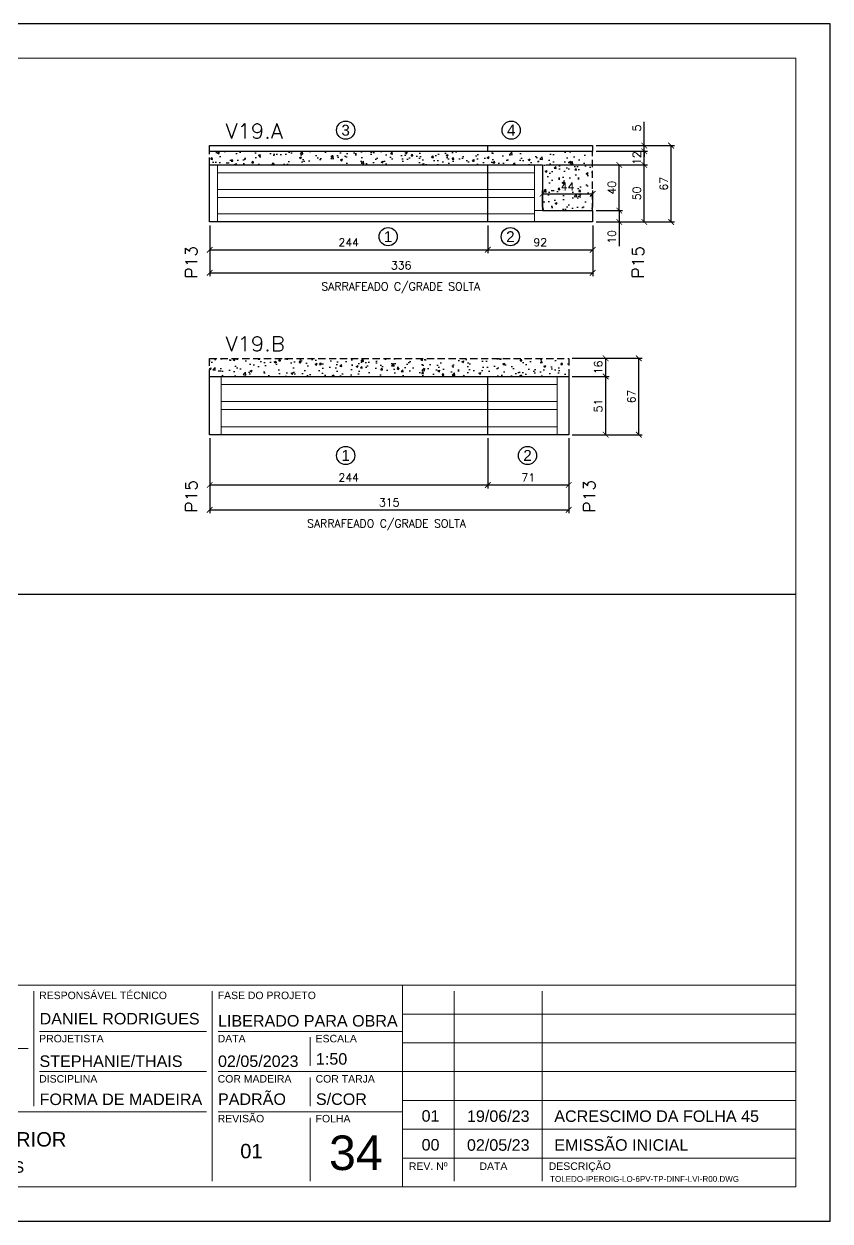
# Model space of a CAD drawing. Extents: x -23436 to 4767, y -4638 to 9755.
# Drawn here: x -16729 to -16021, y -518 to 532 of the extents above; entities that cross this region are included whole.
import ezdxf
from ezdxf.enums import TextEntityAlignment as Align

# ---------------------------------------------------------------- set-up
doc = ezdxf.new("R2010")
doc.units = 0
doc.header["$PDMODE"] = 2
doc.header["$PDSIZE"] = 10
doc.linetypes.add('HIDDEN', pattern=[9.525, 6.35, -3.175])
doc.layers.get('0').update_dxf_attribs({"lineweight": 13})
doc.layers.get('Defpoints').update_dxf_attribs({"lineweight": 13})
for name, color, linetype in [('Concreto', 250, 'HIDDEN'), ('Cota', 4, 'Continuous'), ('MB Logo', 255, 'Continuous'), ('Painéis', 200, 'Continuous'), ('Romaneio', 10, 'Continuous')]:
    doc.layers.add(name, color=color, linetype=linetype)
for name, color, linetype, lineweight in [('FOLHA MB', 7, 'Continuous', 13), ('N° Folha', 5, 'Continuous', 13), ('Sarr 2.2x7', 40, 'Continuous', 9), ('Texto Seção', 7, 'Continuous', 15)]:
    doc.layers.add(name, color=color, linetype=linetype, lineweight=lineweight)
doc.layers.add('Laje_Perimetro', color=7, linetype='Continuous', plot=False)
doc.styles.add('ARIAL', font='arial.ttf', dxfattribs={"oblique": 15, "height": 25})
doc.styles.add('MB_C01', font='arial.ttf', dxfattribs={"height": 1.3})
doc.styles.add('MB_C02', font='arial.ttf', dxfattribs={"height": 2})
doc.styles.add('MB_C03', font='arial.ttf', dxfattribs={"height": 2.5})
doc.styles.add('MB_C04', font='arial.ttf', dxfattribs={"height": 6})
doc.styles.add('MtXpl_Lucida_Sans_Un', font='l_10646.ttf')
doc.styles.add('REGUA-120', font='ROMANS.shx', dxfattribs={"height": 15})
doc.styles.add('ROMANS', font='romans.shx')
doc.dimstyles.new('Cota Paínel', dxfattribs={"dimtxt": 7, "dimasz": 5, "dimexe": 3, "dimexo": 3, "dimgap": 3, "dimtad": 1, "dimdec": 1, "dimzin": 12, "dimdsep": 46, "dimtxsty": 'ROMANS', "dimblk": 'ARCHTICK', "dimcen": 0, "dimclrd": 4, "dimclre": 4, "dimclrt": 1, "dimadec": 1, "dimazin": 3, "dimtfac": 1, "dimtdec": 1, "dimtmove": 0, "dimatfit": 3, "dimldrblk": 'OBLIQUE', "dimfxl": 1, "dimtolj": 1, "dimtzin": 12, "dimarcsym": 0})

# ---------------------------------------------------------------- blocks, each defined once
blk = doc.blocks.new('MB-NOVO')
at = {"layer": 'MB Logo', "linetype": 'Continuous'}
h = blk.add_hatch(color=256, dxfattribs=at)
h.dxf.hatch_style = 1
h.set_gradient(color1=(242, 132, 69), color2=(247, 180, 141), rotation=90, tint=1)
h.paths.add_polyline_path([(-18529.6, 10980.8), (-18475.7, 10980.8, 0.706757), (-18468.7, 11008, 0.681802), (-18476.7, 11034.9), (-18529.4, 11034.9, 0.243712), (-18530.2, 11034.5), (-18551.7, 11003.9), (-18573.3, 11034.5, 0.243712), (-18574.1, 11034.9), (-18586.5, 11034.9), (-18586.5, 10980.8), (-18573.9, 10980.8), (-18573.9, 11012.9), (-18551.7, 10981.5), (-18529.6, 11012.9)])
h.paths.add_polyline_path([(-18516.8, 11014.1), (-18516.8, 11022), (-18477.8, 11022, -0.414214), (-18475.8, 11020), (-18475.8, 11016.1, -0.414214), (-18477.8, 11014.1)], flags=16)
h.paths.add_polyline_path([(-18516.8, 11001.4), (-18476.8, 11001.4, -0.414214), (-18474.8, 10999.4), (-18474.8, 10995.5, -0.414214), (-18476.8, 10993.5), (-18516.8, 10993.5)], flags=16)
at = {"layer": 'MB Logo', "true_color": 0x262626}
h = blk.add_hatch(color=250, dxfattribs=at)
h.dxf.hatch_style = 1
h.paths.add_polyline_path([(-18537.3, 11033.3, 0.60809), (-18538.1, 11034.9), (-18565.3, 11034.9, 0.60809), (-18566.1, 11033.3), (-18552.5, 11014, 0.518202), (-18550.9, 11014)])
h = blk.add_hatch(color=250, dxfattribs=at)
h.dxf.hatch_style = 1
h.paths.add_polyline_path([(-18456.2, 11011.3), (-18456.2, 11024.6), (-18434.2, 11024.6), (-18434.2, 11034.9), (-18476.7, 11034.9, -0.681802), (-18468.7, 11008, -0.706757), (-18475.7, 10980.8), (-18456.2, 10980.8), (-18456.2, 11001.4), (-18437.8, 11001.4), (-18437.8, 11011.3)])
h = blk.add_hatch(color=250, dxfattribs=at)
h.dxf.hatch_style = 1
h.paths.add_polyline_path([(-18435.9, 11007.9, 1), (-18381.9, 11007.9, 1)])
edge = h.paths.add_edge_path(flags=16)
edge.add_ellipse((-18409, 11007.7), major_axis=(0, 16.8), ratio=0.916255, start_angle=0, end_angle=360)
h = blk.add_hatch(color=250, dxfattribs=at)
h.dxf.hatch_style = 1
h.paths.add_polyline_path([(-18357, 11034.9), (-18380.2, 11034.9), (-18380.2, 10980.8), (-18367.6, 10980.8), (-18367.6, 11000.7), (-18363.4, 11000.7, -0.195765), (-18360.9, 10998.9), (-18351.8, 10983.2, 0.261385), (-18347.5, 10980.8), (-18336.4, 10980.8), (-18347.5, 10999, 0.082429), (-18349.6, 11001.5), (-18351.9, 11003.4, 0.81838)])
h.paths.add_polyline_path([(-18360.8, 11009), (-18367.6, 11009), (-18367.6, 11025), (-18360.8, 11025, -0.92578)], flags=16)
h = blk.add_hatch(color=250, dxfattribs=at)
h.dxf.hatch_style = 1
h.paths.add_polyline_path([(-18286.6, 11015.9), (-18286.6, 10980.8), (-18275.8, 10980.8), (-18275.8, 11034.9), (-18286.6, 11034.9, 0.216647), (-18289.4, 11032.4), (-18305.5, 10999.8), (-18321.6, 11032.7, 0.199908), (-18324.3, 11034.9), (-18335.2, 11034.9), (-18335.2, 10980.8), (-18324.3, 10980.8), (-18324.3, 11015.9), (-18310.4, 10989.3, 0.279644), (-18306, 10986.6, 0.340986), (-18300.5, 10989.3)])
h = blk.add_hatch(color=250, dxfattribs=at)
h.dxf.hatch_style = 1
h.paths.add_polyline_path([(-18274.4, 10980.8), (-18265, 10980.8, 0.322517), (-18260.2, 10984.3), (-18257.3, 10993), (-18237.2, 10993), (-18234.3, 10984.3, 0.322517), (-18229.5, 10980.8), (-18220.3, 10980.8), (-18241.2, 11034.9), (-18253.4, 11034.9)])
h.paths.add_polyline_path([(-18254.4, 11001.6), (-18247.3, 11023), (-18240.1, 11001.6)], flags=16)
h = blk.add_hatch(color=250, dxfattribs=at)
h.dxf.hatch_style = 1
h.paths.add_polyline_path([(-18206, 11024, -0.247671), (-18196.9, 11024.3), (-18193.5, 11022.5, 0.40799), (-18188.2, 11024.1), (-18185.4, 11029.1, 0.392837), (-18216.2, 11028.7, 0.467779), (-18213.3, 11006.3, 0.077523), (-18201.2, 11002.1, -0.214206), (-18196.1, 10997.9, -0.284295), (-18198.2, 10991.4, -0.26924), (-18208.8, 10991.6), (-18212.2, 10993.6, 0.407727), (-18219, 10992.1), (-18221.8, 10987.7, 0.296878), (-18193.2, 10983.1, 0.272251), (-18184.9, 10995.3), (-18184.6, 10997.9, 0.348906), (-18193.7, 11011.2), (-18200.4, 11013.5, -0.045018), (-18205.8, 11015.7, -0.618284)])
at = {"layer": 'MB Logo', "linetype": 'Continuous'}
blk.add_line((-18586.5, 10945.9), (-18184.8, 10945.9), dxfattribs=at)
at = {"layer": 'MB Logo', "color": 23, "linetype": 'Continuous', "true_color": 0xf28445}
for points in [[(-18573.3, 11034.5, 0.243712), (-18574.1, 11034.9), (-18586.5, 11034.9), (-18586.5, 10980.8), (-18573.9, 10980.8), (-18573.9, 11012.9), (-18551.7, 10981.5), (-18529.6, 11012.9), (-18529.6, 10980.8), (-18475.7, 10980.8, 0.706757), (-18468.7, 11008, 0.681802), (-18476.7, 11034.9), (-18529.4, 11034.9, 0.243712), (-18530.2, 11034.5), (-18551.7, 11003.9)], [(-18516.8, 11022), (-18477.8, 11022, -0.414214), (-18475.8, 11020), (-18475.8, 11016.1, -0.414214), (-18477.8, 11014.1), (-18516.8, 11014.1)], [(-18516.8, 11001.4), (-18476.8, 11001.4, -0.414214), (-18474.8, 10999.4), (-18474.8, 10995.5, -0.414214), (-18476.8, 10993.5), (-18516.8, 10993.5)]]:
    blk.add_lwpolyline(points, format="xyb", close=True, dxfattribs=at)
at = {"layer": 'MB Logo', "color": 250, "true_color": 0x262626}
for points in [[(-18537.3, 11033.3, 0.60809), (-18538.1, 11034.9), (-18565.3, 11034.9, 0.60809), (-18566.1, 11033.3), (-18552.5, 11014, 0.518202), (-18550.9, 11014)], [(-18437.8, 11011.3), (-18456.2, 11011.3), (-18456.2, 11024.6), (-18434.2, 11024.6), (-18434.2, 11034.9), (-18476.7, 11034.9, -0.681802), (-18468.7, 11008, -0.706757), (-18475.7, 10980.8), (-18456.2, 10980.8), (-18456.2, 11001.4), (-18437.8, 11001.4)], [(-18347.5, 10980.8), (-18336.4, 10980.8), (-18347.5, 10999, 0.082429), (-18349.6, 11001.5), (-18351.9, 11003.4, 0.81838), (-18357, 11034.9), (-18380.2, 11034.9), (-18380.2, 10980.8), (-18367.6, 10980.8), (-18367.6, 11000.7), (-18363.4, 11000.7, -0.209789), (-18360.8, 10998.7), (-18351.8, 10983.2, 0.261385)], [(-18286.6, 11015.9), (-18286.6, 10980.8), (-18275.8, 10980.8), (-18275.8, 11034.9), (-18286.6, 11034.9, 0.216647), (-18289.4, 11032.4), (-18305.5, 10999.8), (-18321.5, 11032.4, 0.216647), (-18324.3, 11034.9), (-18335.2, 11034.9), (-18335.2, 10980.8), (-18324.3, 10980.8), (-18324.3, 11015.9), (-18310.4, 10989.3, 0.279644), (-18306, 10986.6), (-18304.9, 10986.6, 0.279644), (-18300.5, 10989.3)], [(-18265, 10980.8, 0.322517), (-18260.2, 10984.3), (-18257.3, 10993), (-18237.2, 10993), (-18234.3, 10984.3, 0.322517), (-18229.5, 10980.8), (-18220.3, 10980.8), (-18241.2, 11034.9), (-18253.4, 11034.9), (-18274.4, 10980.8)], [(-18206.2, 11015.9, -0.549626), (-18206.4, 11023.8, -0.258723), (-18196.9, 11024.3), (-18193.5, 11022.5, 0.40799), (-18188.2, 11024.1), (-18185.4, 11029.1, 0.392837), (-18216.2, 11028.7, 0.467779), (-18213.3, 11006.3, 0.077523), (-18201.2, 11002.1, -0.203897), (-18196.3, 10998.2), (-18196.1, 10997.8, -0.267611), (-18198, 10991.6), (-18198.5, 10991.3, -0.261145), (-18208.8, 10991.6), (-18212.2, 10993.6, 0.407727), (-18219, 10992.1), (-18221.8, 10987.7, 0.296878), (-18193.2, 10983.1, 0.265963), (-18184.9, 10994.9), (-18184.7, 10997.6, 0.340466), (-18193.1, 11011), (-18200.4, 11013.5, -0.049298)], [(-18367.6, 11009), (-18360.8, 11009, 0.92578), (-18360.8, 11025), (-18367.6, 11025)]]:
    blk.add_lwpolyline(points, format="xyb", close=True, dxfattribs=at)
blk.add_lwpolyline([(-18247.3, 11023), (-18254.4, 11001.6), (-18240.1, 11001.6)], close=True, dxfattribs=at)
at = {"layer": 'MB Logo', "color": 250, "true_color": 0x262626, "style": 'MtXpl_Lucida_Sans_Un'}
for s, height, p in [('F', 8.12, (-18586.8, 10959.8)), ('O', 8.12, (-18567.5, 10959.8)), ('R', 8.12, (-18545.6, 10959.8)), ('M', 8.12, (-18525.4, 10959.8)), ('A', 8.12, (-18502.5, 10959.8)), ('S', 8.12, (-18481.9, 10959.8)), ('P', 8.12, (-18447.3, 10959.8)), ('R', 8.12, (-18427.8, 10959.8)), ('É', 8.12, (-18407.5, 10959.8)), ('-', 8.12, (-18389.6, 10959.8)), ('F', 8.12, (-18371.4, 10959.8)), ('A', 8.12, (-18353.3, 10959.8)), ('B', 8.12, (-18332.1, 10959.8)), ('R', 8.12, (-18312.2, 10959.8)), ('I', 8.12, (-18292.7, 10959.8)), ('C', 8.12, (-18276.6, 10959.8)), ('A', 8.12, (-18256.3, 10959.8)), ('D', 8.12, (-18235.5, 10959.8)), ('A', 8.12, (-18214.6, 10959.8)), ('S', 8.12, (-18193.6, 10959.8)), ('DIREITOS AUTORAIS PROTEGIDOS PELA LEI Nº 9610/98', 8.122, (-18540.4, 10887.8))]:
    blk.add_text(s, height=height, dxfattribs=at).set_placement(p)
at = {"layer": 'MB Logo', "style": 'MtXpl_Lucida_Sans_Un'}
for s, p in [('Rua José Santa Rosa, 1300 - Jd Nova Limeira - Limeira / SP', (-18549.2, 10917.8)), ('(19) 3440-2240 - email:projetos@mbformas.com.br - www.mbformas.com.br', (-18601.5, 10902.8))]:
    blk.add_text(s, height=8.122, dxfattribs=at).set_placement(p)
blk = doc.blocks.new('A$C169d8357')
at = {"layer": 'FOLHA MB', "color": 1}
for p, q in [((1109.8, 356.7), (70, 356.7)), ((445.6, 351.7), (445.6, 185)), ((786.6, 351.7), (786.6, 250.7)), ((943.1, 351.7), (943.1, 185)), ((1109.8, 356.7), (1109.8, 179.9)), ((1455, 356.7), (1109.8, 356.7)), ((1155.3, 185), (1155.3, 351.7)), ((1232.6, 351.7), (1232.6, 185)), ((1455, 331.5), (1109.8, 331.5)), ((938.1, 316.3), (791.6, 316.3)), ((1109.8, 316.3), (948.2, 316.3)), ((1029, 311.3), (1029, 286)), ((1455, 306.2), (1109.8, 306.2)), ((781.5, 301.2), (450.7, 301.2)), ((938.1, 281), (791.6, 281)), ((1109.8, 281), (948.2, 281)), ((1029, 275.9), (1029, 250.7)), ((1455, 281), (1109.8, 281)), ((1455, 255.7), (1109.8, 255.7)), ((938.1, 245.6), (450.7, 245.6)), ((1109.8, 245.6), (948.2, 245.6)), ((1029, 240.6), (1029, 185)), ((1455, 230.4), (1109.8, 230.4)), ((1455, 205.2), (1109.8, 205.2))]:
    blk.add_line(p, q, dxfattribs=at)
for points in [[(0, 1199.9), (0, 149.9), (1485, 149.9), (1485, 1199.9)], [(70, 1169.9), (70, 179.9), (1455, 179.9), (1455, 1169.9)]]:
    blk.add_lwpolyline(points, close=True, dxfattribs=at)
at = {"layer": 'MB Logo', "xscale": 0.8642040370897565, "yscale": 0.8642040370897565, "zscale": 0.8642040370897565}
blk.add_blockref('MB-NOVO', (16148.7, -9204.8), dxfattribs=at)
at = {"layer": 'FOLHA MB', "color": 6}
for s, height, style, p in [('CLIENTE', 6.57, 'MB_C01', (454.3, 346.1)), ('RESPONSÁVEL TÉCNICO', 6.566, 'MB_C01', (791.2, 344.6)), ('FASE DO PROJETO', 6.566, 'MB_C01', (947.8, 344.6)), ('R. HUNGRIA,620-10ºANDAR-SÃO PAULO-SP', 10.102, 'MB_C02', (459.7, 307.8)), ('PROJETISTA', 6.57, 'MB_C01', (791.2, 306.7)), ('DATA', 6.57, 'MB_C01', (947.8, 306.7)), ('ESCALA', 6.57, 'MB_C01', (1033.7, 306.7)), ('EMPREENDIMENTO E LOCAL', 6.566, 'MB_C01', (454.3, 290.6)), ('DISCIPLINA', 6.57, 'MB_C01', (791.2, 271.4)), ('COR MADEIRA', 6.566, 'MB_C01', (947.8, 271.4)), ('COR TARJA', 6.57, 'MB_C01', (1033.7, 271.4)), ('RUA IPEROIG,180-PERDIZES-SÃO PAULO-SP', 10.102, 'MB_C02', (459.7, 252.7)), ('TÍTULO', 6.57, 'MB_C01', (454.3, 235)), ('REVISÃO', 6.57, 'MB_C01', (947.8, 236.5)), ('FOLHA', 6.57, 'MB_C01', (1033.7, 236.5)), ('PROJETO EXECUTIVO DE LATERAIS DE VIGAS', 10.102, 'MB_C02', (459.7, 192.3))]:
    blk.add_text(s, height=height, dxfattribs=dict(at, style=style)).set_placement(p)
at = {"layer": 'FOLHA MB', "color": 5}
for s, height, style, p in [('TOLEDO', 12.63, 'MB_C03', (459.7, 328.8)), ('DANIEL RODRIGUES', 10.102, 'MB_C02', (791.6, 322.4)), ('LIBERADO PARA OBRA', 10.102, 'MB_C02', (948.1, 320.5)), ('STEPHANIE/THAIS', 10.102, 'MB_C02', (791.5, 285.1)), ('02/05/2023', 10.1, 'MB_C02', (948.1, 285.1)), ('1:50', 10.1, 'MB_C02', (1034, 287.1)), ('IPEROIG', 12.63, 'MB_C03', (459.7, 273.3)), ('PADRÃO', 10.1, 'MB_C02', (948.1, 251.8)), ('FORMA DE MADEIRA', 10.102, 'MB_C02', (791.6, 251.7)), ('S/COR', 10.1, 'MB_C02', (1034, 251.8)), ('01', 10.1, 'MB_C02', (1126.7, 237.1)), ('19/06/23', 10.1, 'MB_C02', (1166.5, 236.9)), ('ACRESCIMO DA FOLHA 45', 10.102, 'MB_C02', (1243.1, 236.9)), ('6º PAVIMENTO / TIPO / DUPLEX INFERIOR', 12.628, 'MB_C03', (459.7, 215.3)), ('00', 10.1, 'MB_C02', (1126.7, 211.8)), ('02/05/23', 10.1, 'MB_C02', (1166.5, 211.6)), ('EMISSÃO INICIAL', 10.102, 'MB_C02', (1243.1, 211.6)), ('01', 12.63, 'MB_C03', (967.6, 205))]:
    blk.add_text(s, height=height, dxfattribs=dict(at, style=style)).set_placement(p)
at = {"layer": 'FOLHA MB', "color": 6, "style": 'MB_C01'}
for s, p in [('REV. Nº', (1132.5, 198.1)), ('DATA', (1189.7, 198.1)), ('DESCRIÇÃO', (1265.5, 198.1))]:
    blk.add_text(s, height=6.57, dxfattribs=at).set_placement(p, align=Align.MIDDLE_CENTER)
at = {"layer": 'FOLHA MB', "insert": (1239.4, 189.4), "char_height": 5.051, "width": 210.818, "attachment_point": 1, "style": 'MB_C04'}
blk.add_mtext('TOLEDO-IPEROIG-LO-6PV-TP-DINF-LVI-R00.DWG', dxfattribs=at)
blk = doc.blocks.new('_ArchTick')
at = {"color": 0, "linetype": 'ByBlock', "const_width": 0.15}
blk.add_lwpolyline([(-0.5, -0.5), (0.5, 0.5)], dxfattribs=at)
blk = doc.blocks.new('*D1086')
at = {"layer": 'Cota', "color": 4, "lineweight": -2, "transparency": 16777216}
for p, q in [((-16565.6, 355.6), (-16565.6, 331.2)), ((-16321.6, 355.6), (-16321.6, 331.2)), ((-16565.6, 334.2), (-16321.6, 334.2))]:
    blk.add_line(p, q, dxfattribs=at)
at = {"layer": 'Defpoints', "color": 0, "transparency": 16777216}
for p in [(-16565.6, 358.6), (-16321.6, 358.6), (-16321.6, 334.2)]:
    blk.add_point(p, dxfattribs=at)
at = {"layer": 'Cota', "color": 4, "lineweight": -2, "transparency": 16777216, "xscale": 5, "yscale": 5, "zscale": 5, "rotation": 180}
blk.add_blockref('_ArchTick', (-16565.6, 334.2), dxfattribs=at)
at = {"layer": 'Cota', "color": 4, "lineweight": -2, "transparency": 16777216, "xscale": 5, "yscale": 5, "zscale": 5}
blk.add_blockref('_ArchTick', (-16321.6, 334.2), dxfattribs=at)
at = {"layer": 'Cota', "color": 1, "transparency": 16777216, "insert": (-16443.6, 340.7), "char_height": 7, "attachment_point": 5, "style": 'ROMANS'}
blk.add_mtext('\\A1;244', dxfattribs=at)
blk = doc.blocks.new('_OBLIQUE')
at = {"color": 0, "linetype": 'ByBlock', "lineweight": -2}
for p, q in [((0, 0), (-1, 0)), ((-0.5, -0.5), (0.5, 0.5))]:
    blk.add_line(p, q, dxfattribs=at)
blk = doc.blocks.new('*D1087')
at = {"layer": 'Cota', "color": 4, "lineweight": -2, "transparency": 16777216}
for p, q in [((-16321.6, 355.6), (-16321.6, 331.2)), ((-16229.6, 355.6), (-16229.6, 331.2)), ((-16321.6, 334.2), (-16229.6, 334.2))]:
    blk.add_line(p, q, dxfattribs=at)
at = {"layer": 'Defpoints', "color": 0, "transparency": 16777216}
for p in [(-16321.6, 358.6), (-16229.6, 358.6), (-16229.6, 334.2)]:
    blk.add_point(p, dxfattribs=at)
at = {"layer": 'Cota', "color": 4, "lineweight": -2, "transparency": 16777216, "xscale": 5, "yscale": 5, "zscale": 5, "rotation": 180}
blk.add_blockref('_ArchTick', (-16321.6, 334.2), dxfattribs=at)
at = {"layer": 'Cota', "color": 4, "lineweight": -2, "transparency": 16777216, "xscale": 5, "yscale": 5, "zscale": 5}
blk.add_blockref('_ArchTick', (-16229.6, 334.2), dxfattribs=at)
at = {"layer": 'Cota', "color": 1, "transparency": 16777216, "insert": (-16275.6, 340.7), "char_height": 7, "attachment_point": 5, "style": 'ROMANS'}
blk.add_mtext('\\A1;92', dxfattribs=at)
blk = doc.blocks.new('*D1088')
at = {"layer": 'Cota', "color": 4, "lineweight": -2, "transparency": 16777216}
for p, q in [((-16565.6, 355.6), (-16565.6, 311)), ((-16229.6, 355.6), (-16229.6, 311)), ((-16565.6, 314), (-16229.6, 314))]:
    blk.add_line(p, q, dxfattribs=at)
at = {"layer": 'Defpoints', "color": 0, "transparency": 16777216}
for p in [(-16565.6, 358.6), (-16229.6, 358.6), (-16229.6, 314)]:
    blk.add_point(p, dxfattribs=at)
at = {"layer": 'Cota', "color": 4, "lineweight": -2, "transparency": 16777216, "xscale": 5, "yscale": 5, "zscale": 5, "rotation": 180}
blk.add_blockref('_ArchTick', (-16565.6, 314), dxfattribs=at)
at = {"layer": 'Cota', "color": 4, "lineweight": -2, "transparency": 16777216, "xscale": 5, "yscale": 5, "zscale": 5}
blk.add_blockref('_ArchTick', (-16229.6, 314), dxfattribs=at)
at = {"layer": 'Cota', "color": 1, "transparency": 16777216, "insert": (-16397.6, 320.5), "char_height": 7, "attachment_point": 5, "style": 'ROMANS'}
blk.add_mtext('\\A1;336', dxfattribs=at)
blk = doc.blocks.new('*D1089')
at = {"layer": 'Cota', "color": 4, "lineweight": -2, "transparency": 16777216}
for p, q in [((-16226.6, 368.6), (-16203.3, 368.6)), ((-16206.3, 368.6), (-16206.3, 358.6)), ((-16226.6, 358.6), (-16203.3, 358.6)), ((-16206.3, 358.6), (-16206.3, 337.3))]:
    blk.add_line(p, q, dxfattribs=at)
at = {"layer": 'Defpoints', "color": 0, "transparency": 16777216}
for p in [(-16229.6, 368.6), (-16229.6, 358.6), (-16206.3, 358.6)]:
    blk.add_point(p, dxfattribs=at)
at = {"layer": 'Cota', "color": 4, "lineweight": -2, "transparency": 16777216, "xscale": 5, "yscale": 5, "zscale": 5}
for p, rotation in [((-16206.3, 368.6), 90), ((-16206.3, 358.6), 270)]:
    blk.add_blockref('_ArchTick', p, dxfattribs=dict(at, rotation=rotation))
at = {"layer": 'Cota', "color": 1, "transparency": 16777216, "insert": (-16212.8, 345.5), "char_height": 7, "attachment_point": 5, "rotation": 90, "style": 'ROMANS'}
blk.add_mtext('\\A1;10', dxfattribs=at)
blk = doc.blocks.new('*D1090')
at = {"layer": 'Cota', "color": 4, "lineweight": -2, "transparency": 16777216}
for p, q in [((-16270.6, 408.6), (-16203.3, 408.6)), ((-16206.3, 368.6), (-16206.3, 408.6)), ((-16226.6, 368.6), (-16203.3, 368.6))]:
    blk.add_line(p, q, dxfattribs=at)
at = {"layer": 'Defpoints', "color": 0, "transparency": 16777216}
for p in [(-16273.6, 408.6), (-16206.3, 408.6), (-16229.6, 368.6)]:
    blk.add_point(p, dxfattribs=at)
at = {"layer": 'Cota', "color": 4, "lineweight": -2, "transparency": 16777216, "xscale": 5, "yscale": 5, "zscale": 5}
for p, rotation in [((-16206.3, 408.6), 90), ((-16206.3, 368.6), 270)]:
    blk.add_blockref('_ArchTick', p, dxfattribs=dict(at, rotation=rotation))
at = {"layer": 'Cota', "color": 1, "transparency": 16777216, "insert": (-16212.8, 388.6), "char_height": 7, "attachment_point": 5, "rotation": 90, "style": 'ROMANS'}
blk.add_mtext('\\A1;40', dxfattribs=at)
blk = doc.blocks.new('*D1091')
at = {"layer": 'Cota', "color": 4, "lineweight": -2, "transparency": 16777216}
for p, q in [((-16226.6, 420.6), (-16181.4, 420.6)), ((-16184.4, 408.6), (-16184.4, 420.6)), ((-16270.6, 408.6), (-16181.4, 408.6))]:
    blk.add_line(p, q, dxfattribs=at)
at = {"layer": 'Defpoints', "color": 0, "transparency": 16777216}
for p in [(-16229.6, 420.6), (-16184.4, 420.6), (-16273.6, 408.6)]:
    blk.add_point(p, dxfattribs=at)
at = {"layer": 'Cota', "color": 4, "lineweight": -2, "transparency": 16777216, "xscale": 5, "yscale": 5, "zscale": 5}
for p, rotation in [((-16184.4, 420.6), 90), ((-16184.4, 408.6), 270)]:
    blk.add_blockref('_ArchTick', p, dxfattribs=dict(at, rotation=rotation))
at = {"layer": 'Cota', "color": 1, "transparency": 16777216, "insert": (-16190.9, 414.6), "char_height": 7, "attachment_point": 5, "rotation": 90, "style": 'ROMANS'}
blk.add_mtext('\\A1;12', dxfattribs=at)
blk = doc.blocks.new('*D1092')
at = {"layer": 'Cota', "color": 4, "lineweight": -2, "transparency": 16777216}
for p, q in [((-16184.4, 425.6), (-16184.4, 446.3)), ((-16226.6, 425.6), (-16181.4, 425.6)), ((-16226.6, 420.6), (-16181.4, 420.6)), ((-16184.4, 420.6), (-16184.4, 425.6)), ((-16184.4, 420.6), (-16184.4, 415.6))]:
    blk.add_line(p, q, dxfattribs=at)
at = {"layer": 'Defpoints', "color": 0, "transparency": 16777216}
for p in [(-16229.6, 425.6), (-16229.6, 420.6), (-16184.4, 425.6)]:
    blk.add_point(p, dxfattribs=at)
at = {"layer": 'Cota', "color": 4, "lineweight": -2, "transparency": 16777216, "xscale": 5, "yscale": 5, "zscale": 5}
for p, rotation in [((-16184.4, 425.6), 270), ((-16184.4, 420.6), 90)]:
    blk.add_blockref('_ArchTick', p, dxfattribs=dict(at, rotation=rotation))
at = {"layer": 'Cota', "color": 1, "transparency": 16777216, "insert": (-16190.9, 441), "char_height": 7, "attachment_point": 5, "rotation": 90, "style": 'ROMANS'}
blk.add_mtext('\\A1;5', dxfattribs=at)
blk = doc.blocks.new('*D1093')
at = {"layer": 'Cota', "color": 4, "lineweight": -2, "transparency": 16777216}
for p, q in [((-16270.6, 408.6), (-16181.4, 408.6)), ((-16184.4, 358.6), (-16184.4, 408.6)), ((-16226.6, 358.6), (-16181.4, 358.6))]:
    blk.add_line(p, q, dxfattribs=at)
at = {"layer": 'Defpoints', "color": 0, "transparency": 16777216}
for p in [(-16273.6, 408.6), (-16184.4, 408.6), (-16229.6, 358.6)]:
    blk.add_point(p, dxfattribs=at)
at = {"layer": 'Cota', "color": 4, "lineweight": -2, "transparency": 16777216, "xscale": 5, "yscale": 5, "zscale": 5}
for p, rotation in [((-16184.4, 408.6), 90), ((-16184.4, 358.6), 270)]:
    blk.add_blockref('_ArchTick', p, dxfattribs=dict(at, rotation=rotation))
at = {"layer": 'Cota', "color": 1, "transparency": 16777216, "insert": (-16190.9, 383.6), "char_height": 7, "attachment_point": 5, "rotation": 90, "style": 'ROMANS'}
blk.add_mtext('\\A1;50', dxfattribs=at)
blk = doc.blocks.new('*D1094')
at = {"layer": 'Cota', "color": 4, "lineweight": -2, "transparency": 16777216}
for p, q in [((-16226.6, 425.6), (-16157.8, 425.6)), ((-16160.8, 358.6), (-16160.8, 425.6)), ((-16226.6, 358.6), (-16157.8, 358.6))]:
    blk.add_line(p, q, dxfattribs=at)
at = {"layer": 'Defpoints', "color": 0, "transparency": 16777216}
for p in [(-16229.6, 425.6), (-16160.8, 425.6), (-16229.6, 358.6)]:
    blk.add_point(p, dxfattribs=at)
at = {"layer": 'Cota', "color": 4, "lineweight": -2, "transparency": 16777216, "xscale": 5, "yscale": 5, "zscale": 5}
for p, rotation in [((-16160.8, 425.6), 90), ((-16160.8, 358.6), 270)]:
    blk.add_blockref('_ArchTick', p, dxfattribs=dict(at, rotation=rotation))
at = {"layer": 'Cota', "color": 1, "transparency": 16777216, "insert": (-16167.3, 392.1), "char_height": 7, "attachment_point": 5, "rotation": 90, "style": 'ROMANS'}
blk.add_mtext('\\A1;67', dxfattribs=at)
blk = doc.blocks.new('*D1095')
at = {"layer": 'Cota', "color": 4, "lineweight": -2, "transparency": 16777216}
for p, q in [((-16273.6, 371.6), (-16273.6, 386.3)), ((-16273.6, 383.3), (-16229.6, 383.3)), ((-16229.6, 371.6), (-16229.6, 386.3))]:
    blk.add_line(p, q, dxfattribs=at)
at = {"layer": 'Defpoints', "color": 0, "transparency": 16777216}
for p in [(-16229.6, 383.3), (-16273.6, 368.6), (-16229.6, 368.6)]:
    blk.add_point(p, dxfattribs=at)
at = {"layer": 'Cota', "color": 4, "lineweight": -2, "transparency": 16777216, "xscale": 5, "yscale": 5, "zscale": 5, "rotation": 180}
blk.add_blockref('_ArchTick', (-16273.6, 383.3), dxfattribs=at)
at = {"layer": 'Cota', "color": 4, "lineweight": -2, "transparency": 16777216, "xscale": 5, "yscale": 5, "zscale": 5}
blk.add_blockref('_ArchTick', (-16229.6, 383.3), dxfattribs=at)
at = {"layer": 'Cota', "color": 1, "transparency": 16777216, "insert": (-16251.6, 389.8), "char_height": 7, "attachment_point": 5, "style": 'ROMANS'}
blk.add_mtext('\\A1;44', dxfattribs=at)
blk = doc.blocks.new('*D1096')
at = {"layer": 'Cota', "color": 4, "lineweight": -2, "transparency": 16777216}
for p, q in [((-16247.6, 223), (-16215.2, 223)), ((-16218.2, 172), (-16218.2, 223)), ((-16247.6, 172), (-16215.2, 172))]:
    blk.add_line(p, q, dxfattribs=at)
at = {"layer": 'Defpoints', "color": 0, "transparency": 16777216}
for p in [(-16250.6, 223), (-16218.2, 223), (-16250.6, 172)]:
    blk.add_point(p, dxfattribs=at)
at = {"layer": 'Cota', "color": 4, "lineweight": -2, "transparency": 16777216, "xscale": 5, "yscale": 5, "zscale": 5}
for p, rotation in [((-16218.2, 223), 90), ((-16218.2, 172), 270)]:
    blk.add_blockref('_ArchTick', p, dxfattribs=dict(at, rotation=rotation))
at = {"layer": 'Cota', "color": 1, "transparency": 16777216, "insert": (-16224.7, 197.5), "char_height": 7, "attachment_point": 5, "rotation": 90, "style": 'ROMANS'}
blk.add_mtext('\\A1;51', dxfattribs=at)
blk = doc.blocks.new('*D1097')
at = {"layer": 'Cota', "color": 4, "lineweight": -2, "transparency": 16777216}
for p, q in [((-16247.6, 239), (-16215.2, 239)), ((-16218.2, 223), (-16218.2, 239)), ((-16247.6, 223), (-16215.2, 223))]:
    blk.add_line(p, q, dxfattribs=at)
at = {"layer": 'Defpoints', "color": 0, "transparency": 16777216}
for p in [(-16250.6, 239), (-16218.2, 239), (-16250.6, 223)]:
    blk.add_point(p, dxfattribs=at)
at = {"layer": 'Cota', "color": 4, "lineweight": -2, "transparency": 16777216, "xscale": 5, "yscale": 5, "zscale": 5}
for p, rotation in [((-16218.2, 239), 90), ((-16218.2, 223), 270)]:
    blk.add_blockref('_ArchTick', p, dxfattribs=dict(at, rotation=rotation))
at = {"layer": 'Cota', "color": 1, "transparency": 16777216, "insert": (-16224.7, 231), "char_height": 7, "attachment_point": 5, "rotation": 90, "style": 'ROMANS'}
blk.add_mtext('\\A1;16', dxfattribs=at)
blk = doc.blocks.new('*D1098')
at = {"layer": 'Cota', "color": 4, "lineweight": -2, "transparency": 16777216}
for p, q in [((-16247.6, 239), (-16186.1, 239)), ((-16189.1, 172), (-16189.1, 239)), ((-16247.6, 172), (-16186.1, 172))]:
    blk.add_line(p, q, dxfattribs=at)
at = {"layer": 'Defpoints', "color": 0, "transparency": 16777216}
for p in [(-16250.6, 239), (-16189.1, 239), (-16250.6, 172)]:
    blk.add_point(p, dxfattribs=at)
at = {"layer": 'Cota', "color": 4, "lineweight": -2, "transparency": 16777216, "xscale": 5, "yscale": 5, "zscale": 5}
for p, rotation in [((-16189.1, 239), 90), ((-16189.1, 172), 270)]:
    blk.add_blockref('_ArchTick', p, dxfattribs=dict(at, rotation=rotation))
at = {"layer": 'Cota', "color": 1, "transparency": 16777216, "insert": (-16195.6, 205.5), "char_height": 7, "attachment_point": 5, "rotation": 90, "style": 'ROMANS'}
blk.add_mtext('\\A1;67', dxfattribs=at)
blk = doc.blocks.new('*D1099')
at = {"layer": 'Cota', "color": 4, "lineweight": -2, "transparency": 16777216}
for p, q in [((-16565.6, 169), (-16565.6, 124.9)), ((-16321.6, 169), (-16321.6, 124.9)), ((-16565.6, 127.9), (-16321.6, 127.9))]:
    blk.add_line(p, q, dxfattribs=at)
at = {"layer": 'Defpoints', "color": 0, "transparency": 16777216}
for p in [(-16565.6, 172), (-16321.6, 172), (-16321.6, 127.9)]:
    blk.add_point(p, dxfattribs=at)
at = {"layer": 'Cota', "color": 4, "lineweight": -2, "transparency": 16777216, "xscale": 5, "yscale": 5, "zscale": 5, "rotation": 180}
blk.add_blockref('_ArchTick', (-16565.6, 127.9), dxfattribs=at)
at = {"layer": 'Cota', "color": 4, "lineweight": -2, "transparency": 16777216, "xscale": 5, "yscale": 5, "zscale": 5}
blk.add_blockref('_ArchTick', (-16321.6, 127.9), dxfattribs=at)
at = {"layer": 'Cota', "color": 1, "transparency": 16777216, "insert": (-16443.6, 134.4), "char_height": 7, "attachment_point": 5, "style": 'ROMANS'}
blk.add_mtext('\\A1;244', dxfattribs=at)
blk = doc.blocks.new('*D1100')
at = {"layer": 'Cota', "color": 4, "lineweight": -2, "transparency": 16777216}
for p, q in [((-16321.6, 169), (-16321.6, 124.9)), ((-16250.6, 169), (-16250.6, 124.9)), ((-16321.6, 127.9), (-16250.6, 127.9))]:
    blk.add_line(p, q, dxfattribs=at)
at = {"layer": 'Defpoints', "color": 0, "transparency": 16777216}
for p in [(-16321.6, 172), (-16250.6, 172), (-16250.6, 127.9)]:
    blk.add_point(p, dxfattribs=at)
at = {"layer": 'Cota', "color": 4, "lineweight": -2, "transparency": 16777216, "xscale": 5, "yscale": 5, "zscale": 5, "rotation": 180}
blk.add_blockref('_ArchTick', (-16321.6, 127.9), dxfattribs=at)
at = {"layer": 'Cota', "color": 4, "lineweight": -2, "transparency": 16777216, "xscale": 5, "yscale": 5, "zscale": 5}
blk.add_blockref('_ArchTick', (-16250.6, 127.9), dxfattribs=at)
at = {"layer": 'Cota', "color": 1, "transparency": 16777216, "insert": (-16286.1, 134.4), "char_height": 7, "attachment_point": 5, "style": 'ROMANS'}
blk.add_mtext('\\A1;71', dxfattribs=at)
blk = doc.blocks.new('*D1101')
at = {"layer": 'Cota', "color": 4, "lineweight": -2, "transparency": 16777216}
for p, q in [((-16565.6, 169), (-16565.6, 103.1)), ((-16250.6, 169), (-16250.6, 103.1)), ((-16565.6, 106.1), (-16250.6, 106.1))]:
    blk.add_line(p, q, dxfattribs=at)
at = {"layer": 'Defpoints', "color": 0, "transparency": 16777216}
for p in [(-16565.6, 172), (-16250.6, 172), (-16250.6, 106.1)]:
    blk.add_point(p, dxfattribs=at)
at = {"layer": 'Cota', "color": 4, "lineweight": -2, "transparency": 16777216, "xscale": 5, "yscale": 5, "zscale": 5, "rotation": 180}
blk.add_blockref('_ArchTick', (-16565.6, 106.1), dxfattribs=at)
at = {"layer": 'Cota', "color": 4, "lineweight": -2, "transparency": 16777216, "xscale": 5, "yscale": 5, "zscale": 5}
blk.add_blockref('_ArchTick', (-16250.6, 106.1), dxfattribs=at)
at = {"layer": 'Cota', "color": 1, "transparency": 16777216, "insert": (-16408.1, 112.6), "char_height": 7, "attachment_point": 5, "style": 'ROMANS'}
blk.add_mtext('\\A1;315', dxfattribs=at)

msp = doc.modelspace()

# ---------------------------------------------------------------- hatches: boundary and pattern name
at = {"layer": 'Concreto'}
h = msp.add_hatch(dxfattribs=at)
h.set_pattern_fill('AR-CONC', color=256, scale=2.5)
h.set_pattern_definition([(50, (298.029, 48.372), (17.931505, -1.568803), [1.875, -20.625]), (355, (298.029, 48.372), (-3.468783, 18.804803), [1.5, -16.5]), (100.45144, (299.523, 48.241), (14.462721, 17.236), [1.593505, -17.528553]), (46.1842, (298.029, 53.372), (26.681033, -4.137982), [2.8125, -30.9375]), (96.63564, (300.252, 53.027), (23.36655, 24.352965), [2.39026, -26.292844]), (351.18416, (298.029, 53.372), (23.36655, 24.352965), [2.25, -24.75]), (21, (300.529, 52.122), (14.922676, -10.065472), [1.875, -20.625]), (326, (300.529, 52.122), (6.082883, 18.128751), [1.5, -16.5]), (71.45144, (301.772, 51.283), (21.00556, 8.063279), [1.593505, -17.528553]), (37.5, (298.0286, 48.372), (0.3039964, 8.3223463), [0, -16.3, 0, -16.75, 0, -16.5625]), (7.5, (298.029, 48.372), (6.5767384, 9.860293), [0, -9.55, 0, -15.925, 0, -6.3125]), (327.5, (292.4536, 48.372), (13.345561, -0.5638718), [0, -6.25, 0, -19.5, 0, -25.875]), (317.5, (289.954, 48.372), (14.579654, 2.5026246), [0, -8.125, 0, -12.95, 0, -18.375])])
h.paths.add_polyline_path([(-16229.64, 420.63), (-16565.64, 420.63), (-16565.64, 408.63), (-16273.64, 408.63), (-16273.64, 368.63), (-16229.64, 368.63)])
h = msp.add_hatch(dxfattribs=at)
h.set_pattern_fill('AR-CONC', color=256, scale=2.5)
h.set_pattern_definition([(50, (298.029, 98.776), (17.931505, -1.568803), [1.875, -20.625]), (355, (298.029, 98.776), (-3.468783, 18.804803), [1.5, -16.5]), (100.45144, (299.523, 98.645), (14.462721, 17.236), [1.593505, -17.528553]), (46.1842, (298.029, 103.776), (26.681033, -4.137982), [2.8125, -30.9375]), (96.63564, (300.252, 103.43), (23.36655, 24.352965), [2.39026, -26.292844]), (351.18416, (298.029, 103.776), (23.36655, 24.352965), [2.25, -24.75]), (21, (300.529, 102.526), (14.922676, -10.065472), [1.875, -20.625]), (326, (300.529, 102.526), (6.082883, 18.128751), [1.5, -16.5]), (71.45144, (301.772, 101.687), (21.00556, 8.063279), [1.593505, -17.528553]), (37.5, (298.0286, 98.776), (0.3039964, 8.3223463), [0, -16.3, 0, -16.75, 0, -16.5625]), (7.5, (298.029, 98.776), (6.5767384, 9.860293), [0, -9.55, 0, -15.925, 0, -6.3125]), (327.5, (292.4536, 98.776), (13.345561, -0.5638718), [0, -6.25, 0, -19.5, 0, -25.875]), (317.5, (289.954, 98.776), (14.579654, 2.5026246), [0, -8.125, 0, -12.95, 0, -18.375])])
h.paths.add_polyline_path([(-16250.64, 238.96), (-16565.64, 238.96), (-16565.64, 222.96), (-16555.64, 222.96), (-16250.64, 222.96)])

# ---------------------------------------------------------------- linework, layer by layer
for p, q in [((-16565.64, 408.63), (-16565.64, 420.63)), ((-16229.64, 368.63), (-16229.64, 420.63))]:
    msp.add_line(p, q, dxfattribs=at)
msp.add_lwpolyline([(-16565.64, 222.96), (-16565.64, 238.96), (-16250.64, 238.96), (-16250.64, 222.96)], dxfattribs=at)
at = {"layer": 'Laje_Perimetro'}
msp.add_lwpolyline([(-16021.36, 532.26), (-17506.38, 532.26), (-17506.38, -517.74), (-16021.36, -517.74)], close=True, dxfattribs=at)
at = {"layer": 'MB Logo'}
msp.add_line((-17436.38, 32.03), (-16051.36, 32.03), dxfattribs=at)
at = {"layer": 'Painéis'}
for p, q in [((-16565.64, 425.63), (-16229.64, 425.63)), ((-16565.64, 420.63), (-16565.64, 425.63)), ((-16565.64, 420.63), (-16229.64, 420.63)), ((-16321.64, 420.63), (-16321.64, 425.63)), ((-16229.64, 425.63), (-16229.64, 420.63)), ((-16565.64, 358.63), (-16565.64, 408.63)), ((-16565.64, 408.63), (-16273.64, 408.63)), ((-16321.64, 358.63), (-16321.64, 408.63)), ((-16273.64, 408.63), (-16273.64, 368.63)), ((-16273.64, 368.63), (-16229.64, 368.63)), ((-16229.64, 368.63), (-16229.64, 358.63)), ((-16229.64, 358.63), (-16565.64, 358.63)), ((-16565.64, 222.96), (-16250.64, 222.96)), ((-16565.64, 171.96), (-16565.64, 222.96)), ((-16321.64, 171.96), (-16321.64, 222.96)), ((-16250.64, 222.96), (-16250.64, 171.96)), ((-16250.64, 171.96), (-16565.64, 171.96))]:
    msp.add_line(p, q, dxfattribs=at)
at = {"layer": 'Romaneio'}
for centre in [(-16446.33, 439.06), (-16301.1, 439.06), (-16409.04, 345.66), (-16301.81, 345.66), (-16446.33, 153.73), (-16286.75, 153.73)]:
    msp.add_circle(centre, 8, dxfattribs=at)
at = {"layer": 'Sarr 2.2x7', "color": 50}
for p, q in [((-16565.64, 425.63), (-16565.64, 423.13)), ((-16565.64, 425.63), (-16229.64, 425.63)), ((-16565.64, 420.63), (-16565.64, 423.13)), ((-16565.64, 420.63), (-16229.64, 420.63)), ((-16229.64, 425.63), (-16229.64, 423.13)), ((-16229.64, 420.63), (-16229.64, 423.13)), ((-16565.64, 358.63), (-16565.64, 408.63)), ((-16565.64, 408.63), (-16562.14, 408.63)), ((-16558.64, 408.63), (-16562.14, 408.63)), ((-16558.64, 358.63), (-16558.64, 408.63)), ((-16558.64, 408.63), (-16558.64, 405.13)), ((-16558.64, 408.63), (-16280.64, 408.63)), ((-16558.64, 401.63), (-16558.64, 405.13)), ((-16558.64, 401.63), (-16280.64, 401.63)), ((-16280.64, 408.63), (-16277.14, 408.63)), ((-16280.64, 408.63), (-16280.64, 368.63)), ((-16280.64, 408.63), (-16280.64, 405.13)), ((-16280.64, 401.63), (-16280.64, 405.13)), ((-16273.64, 408.63), (-16277.14, 408.63)), ((-16273.64, 408.63), (-16273.64, 368.63)), ((-16558.64, 387.13), (-16558.64, 383.63)), ((-16558.64, 387.13), (-16280.64, 387.13)), ((-16558.64, 380.13), (-16558.64, 383.63)), ((-16558.64, 380.13), (-16280.64, 380.13)), ((-16280.64, 387.13), (-16280.64, 383.63)), ((-16280.64, 380.13), (-16280.64, 383.63)), ((-16280.64, 368.63), (-16277.14, 368.63)), ((-16280.64, 368.63), (-16280.64, 363.63)), ((-16280.64, 368.63), (-16229.64, 368.63)), ((-16273.64, 368.63), (-16277.14, 368.63)), ((-16229.64, 368.63), (-16229.64, 363.63)), ((-16565.64, 358.63), (-16562.14, 358.63)), ((-16558.64, 358.63), (-16562.14, 358.63)), ((-16280.64, 365.63), (-16558.64, 365.63)), ((-16558.64, 365.63), (-16558.64, 362.13)), ((-16558.64, 358.63), (-16558.64, 362.13)), ((-16280.64, 358.63), (-16558.64, 358.63)), ((-16280.64, 365.63), (-16280.64, 362.13)), ((-16280.64, 358.63), (-16280.64, 363.63)), ((-16280.64, 358.63), (-16280.64, 362.13)), ((-16280.64, 358.63), (-16229.64, 358.63)), ((-16229.64, 358.63), (-16229.64, 363.63)), ((-16565.64, 171.96), (-16565.64, 222.96)), ((-16565.64, 222.96), (-16560.64, 222.96)), ((-16555.64, 222.96), (-16560.64, 222.96)), ((-16555.64, 171.96), (-16555.64, 222.96)), ((-16555.64, 222.96), (-16555.64, 219.46)), ((-16555.64, 222.96), (-16260.64, 222.96)), ((-16260.64, 222.96), (-16255.64, 222.96)), ((-16260.64, 222.96), (-16260.64, 171.96)), ((-16260.64, 222.96), (-16260.64, 219.46)), ((-16250.64, 222.96), (-16255.64, 222.96)), ((-16250.64, 222.96), (-16250.64, 171.96)), ((-16555.64, 215.96), (-16555.64, 219.46)), ((-16555.64, 215.96), (-16260.64, 215.96)), ((-16260.64, 215.96), (-16260.64, 219.46)), ((-16555.64, 200.96), (-16555.64, 197.46)), ((-16555.64, 200.96), (-16260.64, 200.96)), ((-16260.64, 200.96), (-16260.64, 197.46)), ((-16555.64, 193.96), (-16555.64, 197.46)), ((-16555.64, 193.96), (-16260.64, 193.96)), ((-16260.64, 193.96), (-16260.64, 197.46)), ((-16260.64, 178.96), (-16555.64, 178.96)), ((-16555.64, 178.96), (-16555.64, 175.46)), ((-16260.64, 178.96), (-16260.64, 175.46)), ((-16565.64, 171.96), (-16560.64, 171.96)), ((-16555.64, 171.96), (-16560.64, 171.96)), ((-16555.64, 171.96), (-16555.64, 175.46)), ((-16260.64, 171.96), (-16555.64, 171.96)), ((-16260.64, 171.96), (-16260.64, 175.46)), ((-16260.64, 171.96), (-16255.64, 171.96)), ((-16250.64, 171.96), (-16255.64, 171.96))]:
    msp.add_line(p, q, dxfattribs=at)

# ---------------------------------------------------------------- block references
at = {"layer": 'MB Logo'}
msp.add_blockref('A$C169d8357', (-17506.38, -667.68), dxfattribs=at)

# ---------------------------------------------------------------- texts
at = {"layer": 'N° Folha', "color": 5, "style": 'MB_C04'}
msp.add_text('34', height=30.306, dxfattribs=at).set_placement((-16460.91, -473))
at = {"layer": 'Painéis', "color": 1, "char_height": 7, "attachment_point": 5, "style": 'ROMANS'}
for insert in [(-16397.98, 300.83), (-16410.48, 92.93)]:
    msp.add_mtext('\\A1;SARRAFEADO C/GRADE SOLTA', dxfattribs=dict(at, insert=insert))
at = {"layer": 'Romaneio', "color": 0, "style": 'ARIAL'}
for s, p in [('3', (-16446.33, 439.06)), ('4', (-16301.1, 439.06)), ('1', (-16409.04, 345.66)), ('2', (-16301.81, 345.66)), ('1', (-16446.33, 153.73)), ('2', (-16286.75, 153.73))]:
    msp.add_text(s, height=9.6, dxfattribs=at).set_placement(p, align=Align.MIDDLE_CENTER)
at = {"layer": 'Texto Seção', "style": 'REGUA-120', "width": 1.05}
for s, p in [('V19.A', (-16551.85, 431.82)), ('V19.B', (-16551.85, 245.15))]:
    msp.add_text(s, height=13, dxfattribs=at).set_placement(p)
for s, p in [('P13', (-16581.72, 323.25)), ('P15', (-16189.84, 323.25)), ('P15', (-16581.72, 117.95)), ('P13', (-16232.59, 117.95))]:
    msp.add_text(s, height=10.4, rotation=90, dxfattribs=at).set_placement(p, align=Align.MIDDLE_CENTER)

# ---------------------------------------------------------------- dimensions: what is measured, and where the dimension line sits
at = {"layer": 'Cota'}
for base, p1, p2, picture, middle in [((-16184.41, 425.63), (-16229.64, 420.63), (-16229.64, 425.63), '*D1092', (-16190.91, 440.96)), ((-16160.76, 425.63), (-16229.64, 358.63), (-16229.64, 425.63), '*D1094', (-16167.26, 392.13)), ((-16206.29, 408.63), (-16229.64, 368.63), (-16273.64, 408.63), '*D1090', (-16212.79, 388.63)), ((-16184.41, 408.63), (-16229.64, 358.63), (-16273.64, 408.63), '*D1093', (-16190.91, 383.63)), ((-16206.29, 358.63), (-16229.64, 368.63), (-16229.64, 358.63), '*D1089', (-16212.79, 345.46)), ((-16189.1, 238.96), (-16250.64, 171.96), (-16250.64, 238.96), '*D1098', (-16195.6, 205.46)), ((-16218.15, 222.96), (-16250.64, 171.96), (-16250.64, 222.96), '*D1096', (-16224.65, 197.46))]:
    dim = msp.add_linear_dim(base=base, p1=p1, p2=p2, angle=90, dimstyle='Cota Paínel', dxfattribs=at)
    dim.commit()
    dim.dimension.update_dxf_attribs({"geometry": picture, "text_midpoint": middle})
for base, p1, p2, picture, middle in [((-16184.41, 420.63), (-16273.64, 408.63), (-16229.64, 420.63), '*D1091', (-16184.41, 414.63)), ((-16218.15, 238.96), (-16250.64, 222.96), (-16250.64, 238.96), '*D1097', (-16218.15, 230.96))]:
    dim = msp.add_linear_dim(base=base, p1=p1, p2=p2, angle=90, dimstyle='Cota Paínel', dxfattribs=at)
    dim.commit()
    dim.dimension.update_dxf_attribs({"geometry": picture, "text_midpoint": middle, "dimtype": 160})
for base, p1, p2, picture, middle in [((-16229.64, 383.29), (-16273.64, 368.63), (-16229.64, 368.63), '*D1095', (-16251.64, 389.79)), ((-16321.64, 334.22), (-16565.64, 358.63), (-16321.64, 358.63), '*D1086', (-16443.64, 340.72)), ((-16229.64, 313.99), (-16565.64, 358.63), (-16229.64, 358.63), '*D1088', (-16397.64, 320.49)), ((-16229.64, 334.22), (-16321.64, 358.63), (-16229.64, 358.63), '*D1087', (-16275.64, 340.72)), ((-16321.64, 127.9), (-16565.64, 171.96), (-16321.64, 171.96), '*D1099', (-16443.64, 134.4)), ((-16250.64, 106.08), (-16565.64, 171.96), (-16250.64, 171.96), '*D1101', (-16408.14, 112.58)), ((-16250.64, 127.9), (-16321.64, 171.96), (-16250.64, 171.96), '*D1100', (-16286.14, 134.4))]:
    dim = msp.add_linear_dim(base=base, p1=p1, p2=p2, dimstyle='Cota Paínel', dxfattribs=at)
    dim.commit()
    dim.dimension.update_dxf_attribs({"geometry": picture, "text_midpoint": middle})

doc.saveas('drawing.dxf')
